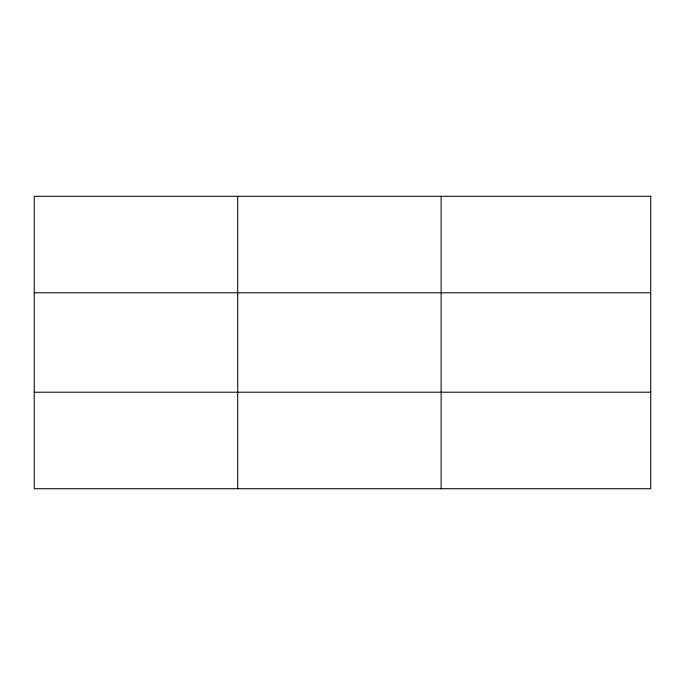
<?xml version="1.0" encoding="UTF-8"?>
<svg xmlns="http://www.w3.org/2000/svg" width="685" height="685" viewBox="0 0 685 685"><rect width="100%" height="100%" fill="white"/><g stroke="black" fill="none" stroke-linecap="round" stroke-linejoin="round"><path stroke-width="1.03" d="M237.695 488.713L237.695 196.287M441.14 488.713L441.14 196.287M34.25 292.786L650.75 292.786M34.25 392.214L650.75 392.214M650.75 196.287L650.75 488.713L34.25 488.713L34.25 196.287L650.75 196.287"/></g></svg>
